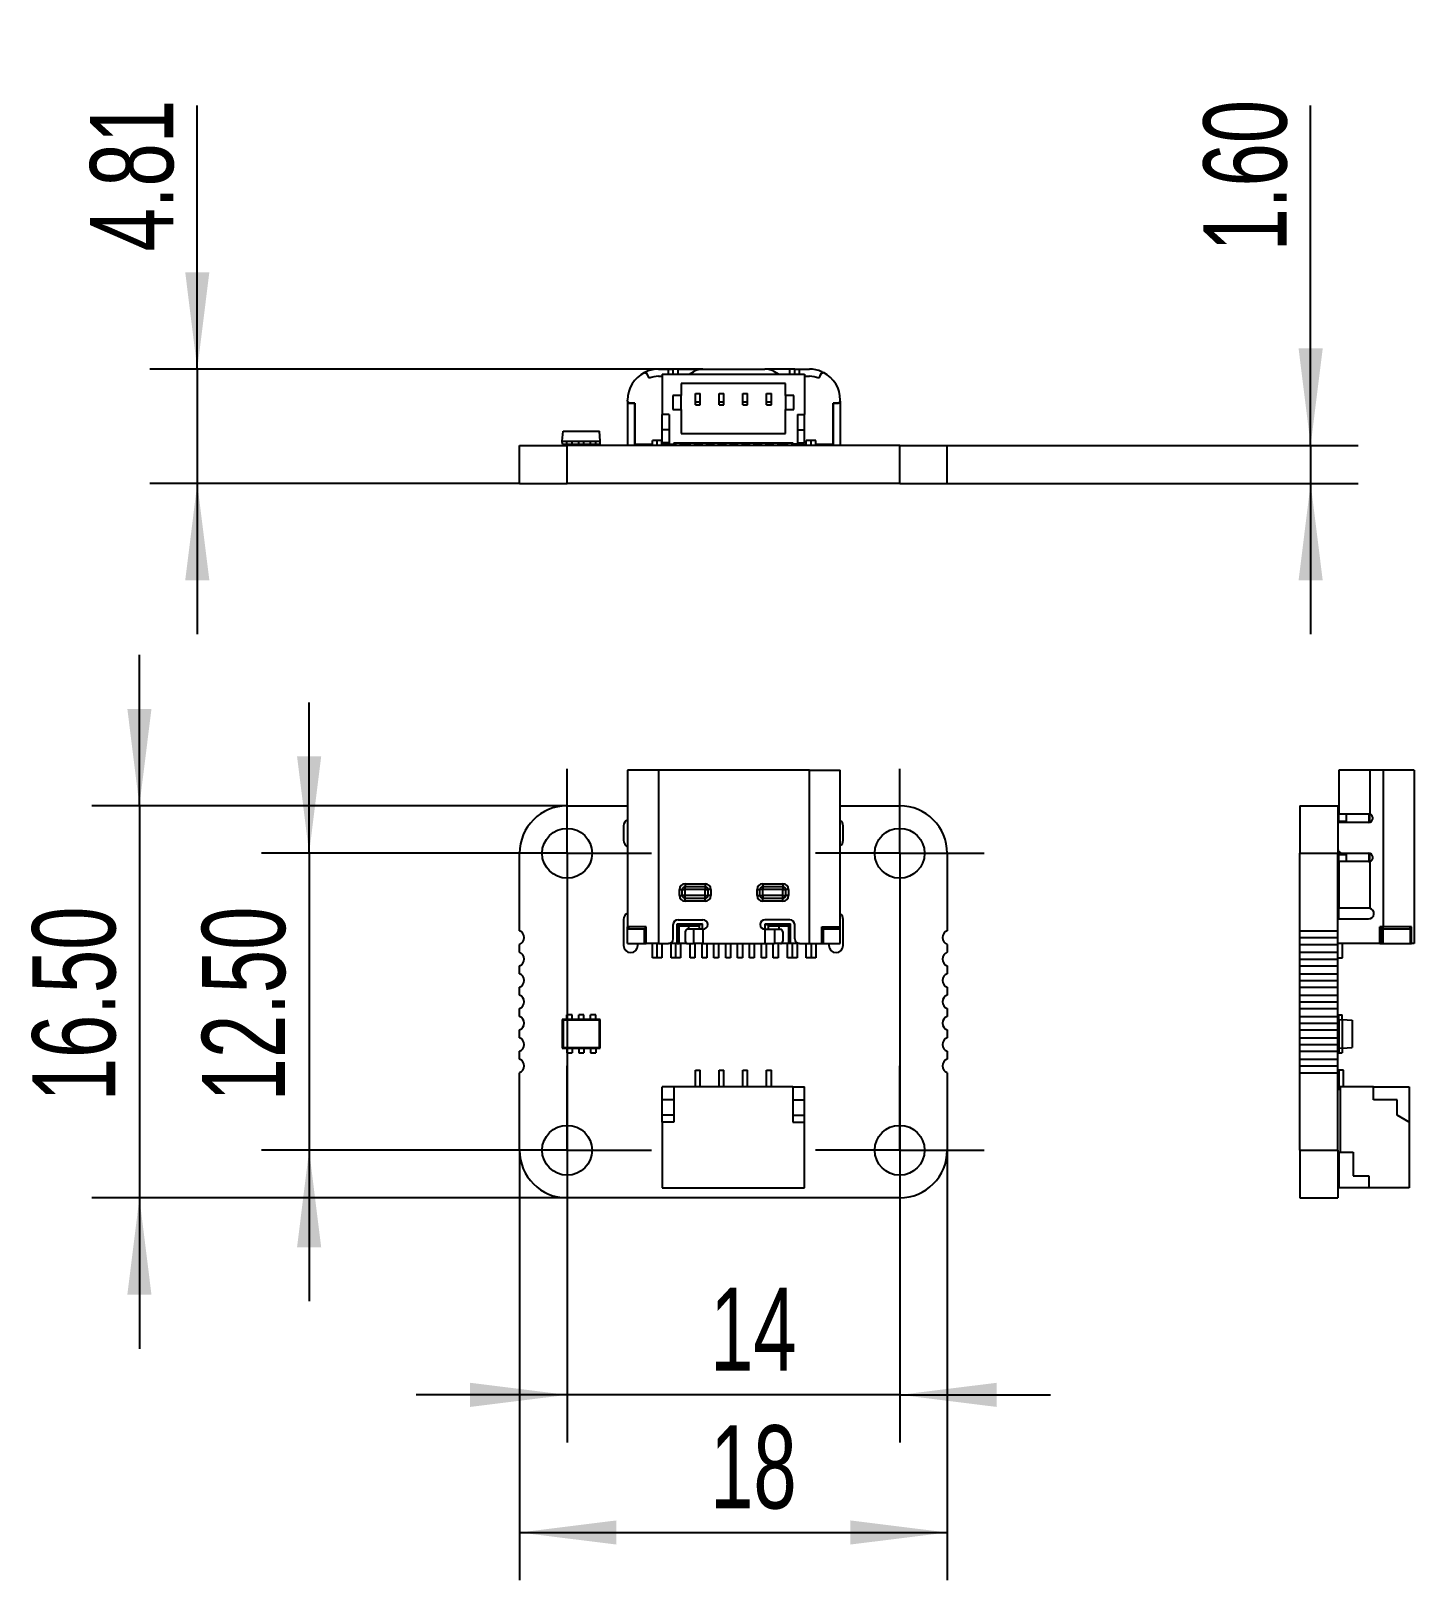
# Model space of a CAD drawing. Header units: millimetres. Extents: x 58.8 to 117, y 97.9 to 163.1.
import ezdxf

# ---------------------------------------------------------------- set-up
doc = ezdxf.new("R2010")
doc.units = ezdxf.units.MM
doc.layers.add('图框', color=7, linetype='Continuous')
doc.styles.add('SLDTEXTSTYLE0', font='TXT', dxfattribs={"width": 0.7})
doc.dimstyles.new('SLDDIMSTYLE0', dxfattribs={"dimtxt": 3.5, "dimasz": 4.08, "dimexe": 0, "dimexo": 0.0625, "dimgap": 0.875, "dimtad": 2, "dimrnd": 1e-09, "dimzin": 12, "dimdsep": 46, "dimtxsty": 'SLDTEXTSTYLE0', "dimsah": 1, "dimcen": 0.09, "dimadec": 0, "dimazin": 3, "dimtfac": 1, "dimtmove": 0, "dimatfit": 0, "dimfxl": 1, "dimfrac": 2, "dimtolj": 1, "dimtzin": 12, "dimarcsym": 0})
doc.dimstyles.new('SLDDIMSTYLE1', dxfattribs={"dimtxt": 3.5, "dimasz": 4.08, "dimexe": 0, "dimexo": 0.0625, "dimgap": 0.875, "dimtad": 2, "dimrnd": 1e-09, "dimzin": 4, "dimdsep": 46, "dimtxsty": 'SLDTEXTSTYLE0', "dimsah": 1, "dimcen": 0.09, "dimadec": 0, "dimazin": 1, "dimtfac": 1, "dimtmove": 0, "dimatfit": 0, "dimfxl": 1, "dimfrac": 2, "dimtolj": 1, "dimtzin": 12, "dimarcsym": 0})

# ---------------------------------------------------------------- blocks, each defined once
blk = doc.blocks.new('_D')
at = {"layer": '图框'}
for p, q in [((81.37, 124.972), (81.37, 103.728)), ((95.37, 124.972), (95.37, 103.728)), ((81.37, 105.728), (75.02, 105.728)), ((95.37, 105.728), (81.37, 105.728)), ((95.37, 105.728), (101.72, 105.728))]:
    blk.add_line(p, q, dxfattribs=at)
for points in [[(81.37, 105.728), (77.29, 106.236), (77.29, 105.22)], [(95.37, 105.728), (99.45, 105.22), (99.45, 106.236)]]:
    blk.add_solid(points, dxfattribs=at)
at = {"layer": '图框', "insert": (87.388, 110.24), "char_height": 3.5, "attachment_point": 1, "style": 'SLDTEXTSTYLE0'}
blk.add_mtext('14', dxfattribs=at)
blk = doc.blocks.new('_D_1')
at = {"layer": '图框'}
for p, q in [((79.37, 116.022), (79.37, 97.935)), ((97.37, 116.022), (97.37, 97.935)), ((79.37, 99.935), (97.37, 99.935))]:
    blk.add_line(p, q, dxfattribs=at)
for points in [[(79.37, 99.935), (83.45, 99.427), (83.45, 100.443)], [(97.37, 99.935), (93.29, 100.443), (93.29, 99.427)]]:
    blk.add_solid(points, dxfattribs=at)
at = {"layer": '图框', "insert": (87.39, 104.446), "char_height": 3.5, "attachment_point": 1, "style": 'SLDTEXTSTYLE0'}
blk.add_mtext('18', dxfattribs=at)
blk = doc.blocks.new('_D_2')
at = {"layer": '图框'}
for p, q in [((70.513, 128.522), (70.513, 134.872)), ((77.82, 128.522), (68.513, 128.522)), ((70.513, 128.522), (70.513, 116.022)), ((77.82, 116.022), (68.513, 116.022)), ((70.513, 116.022), (70.513, 109.672))]:
    blk.add_line(p, q, dxfattribs=at)
for points in [[(70.513, 128.522), (71.021, 132.602), (70.005, 132.602)], [(70.513, 116.022), (70.005, 111.942), (71.021, 111.942)]]:
    blk.add_solid(points, dxfattribs=at)
at = {"layer": '图框', "insert": (66.001, 118.081), "char_height": 3.5, "attachment_point": 1, "rotation": 90, "style": 'SLDTEXTSTYLE0'}
blk.add_mtext('12.50', dxfattribs=at)
blk = doc.blocks.new('_D_3')
at = {"layer": '图框'}
for p, q in [((63.37, 130.522), (63.37, 136.872)), ((81.37, 130.522), (61.37, 130.522)), ((63.37, 130.522), (63.37, 114.022)), ((81.37, 114.022), (61.37, 114.022)), ((63.37, 114.022), (63.37, 107.672))]:
    blk.add_line(p, q, dxfattribs=at)
for points in [[(63.37, 130.522), (63.878, 134.602), (62.862, 134.602)], [(63.37, 114.022), (62.862, 109.942), (63.878, 109.942)]]:
    blk.add_solid(points, dxfattribs=at)
at = {"layer": '图框', "insert": (58.858, 118.083), "char_height": 3.5, "attachment_point": 1, "rotation": 90, "style": 'SLDTEXTSTYLE0'}
blk.add_mtext('16.50', dxfattribs=at)
blk = doc.blocks.new('SW_CENTERMARKSYMBOL_0')
at = {"layer": '图框', "color": 0}
for p, q in [((0, 2.5), (0, 3.55)), ((0, 0), (0, 2.5)), ((-2.5, 0), (-3.55, 0)), ((0, 0), (-2.5, 0)), ((0, 0), (0, -2.5)), ((0, 0), (2.5, 0)), ((2.5, 0), (3.55, 0)), ((0, -2.5), (0, -3.55))]:
    blk.add_line(p, q, dxfattribs=at)
blk = doc.blocks.new('SW_CENTERMARKSYMBOL_1')
at = {"layer": '图框', "color": 0}
for p, q in [((0, 2.5), (0, 3.55)), ((0, 0), (0, 2.5)), ((-2.5, 0), (-3.55, 0)), ((0, 0), (-2.5, 0)), ((0, 0), (0, -2.5)), ((0, 0), (2.5, 0)), ((2.5, 0), (3.55, 0)), ((0, -2.5), (0, -3.55))]:
    blk.add_line(p, q, dxfattribs=at)
blk = doc.blocks.new('SW_CENTERMARKSYMBOL_2')
at = {"layer": '图框', "color": 0}
for p, q in [((0, 2.5), (0, 3.55)), ((0, 0), (0, 2.5)), ((-2.5, 0), (-3.55, 0)), ((0, 0), (-2.5, 0)), ((0, 0), (0, -2.5)), ((0, 0), (2.5, 0)), ((2.5, 0), (3.55, 0)), ((0, -2.5), (0, -3.55))]:
    blk.add_line(p, q, dxfattribs=at)
blk = doc.blocks.new('SW_CENTERMARKSYMBOL_3')
at = {"layer": '图框', "color": 0}
for p, q in [((0, 2.5), (0, 3.55)), ((0, 0), (0, 2.5)), ((-2.5, 0), (-3.55, 0)), ((0, 0), (-2.5, 0)), ((0, 0), (0, -2.5)), ((0, 0), (2.5, 0)), ((2.5, 0), (3.55, 0)), ((0, -2.5), (0, -3.55))]:
    blk.add_line(p, q, dxfattribs=at)
blk = doc.blocks.new('_D_4')
at = {"layer": '图框'}
for p, q in [((112.668, 145.691), (112.668, 159.991)), ((97.37, 145.691), (114.668, 145.691)), ((112.668, 145.691), (112.668, 144.091)), ((97.37, 144.091), (114.668, 144.091)), ((112.668, 144.091), (112.668, 137.741))]:
    blk.add_line(p, q, dxfattribs=at)
for points in [[(112.668, 145.691), (113.176, 149.771), (112.16, 149.771)], [(112.668, 144.091), (112.16, 140.011), (113.176, 140.011)]]:
    blk.add_solid(points, dxfattribs=at)
at = {"layer": '图框', "insert": (108.156, 153.856), "char_height": 3.5, "attachment_point": 1, "rotation": 90, "style": 'SLDTEXTSTYLE0'}
blk.add_mtext('1.60', dxfattribs=at)
blk = doc.blocks.new('_D_5')
at = {"layer": '图框'}
for p, q in [((65.806, 148.901), (65.806, 159.991)), ((87.09, 148.901), (63.806, 148.901)), ((65.806, 148.901), (65.806, 144.091)), ((79.37, 144.091), (63.806, 144.091)), ((65.806, 144.091), (65.806, 137.741))]:
    blk.add_line(p, q, dxfattribs=at)
for points in [[(65.806, 148.901), (66.314, 152.981), (65.298, 152.981)], [(65.806, 144.091), (65.298, 140.011), (66.314, 140.011)]]:
    blk.add_solid(points, dxfattribs=at)
at = {"layer": '图框', "insert": (61.295, 153.856), "char_height": 3.5, "attachment_point": 1, "rotation": 90, "style": 'SLDTEXTSTYLE0'}
blk.add_mtext('4.81', dxfattribs=at)

msp = doc.modelspace()

# ---------------------------------------------------------------- linework, layer by layer
at = {"color": 7, "linetype": 'Continuous', "lineweight": 25}
for p, q in [((84.7, 148.793), (84.628, 148.759)), ((84.628, 148.759), (84.732, 148.72)), ((84.82, 148.518), (84.7, 148.793)), ((84.82, 148.518), (84.732, 148.72)), ((85.22, 148.901), (85.64, 148.901)), ((85.37, 148.696), (91.37, 148.696)), ((85.37, 148.696), (85.37, 146.996)), ((85.64, 148.901), (85.84, 148.901)), ((85.84, 148.696), (85.84, 148.901)), ((86.04, 148.901), (85.84, 148.901)), ((86.04, 148.901), (87.09, 148.901)), ((86.521, 148.696), (86.69, 148.794)), ((87.09, 148.901), (89.7, 148.901)), ((90.75, 148.901), (89.7, 148.901)), ((90.269, 148.696), (90.1, 148.794)), ((90.95, 148.901), (90.75, 148.901)), ((90.95, 148.696), (90.95, 148.901)), ((90.95, 148.901), (91.15, 148.901)), ((91.15, 148.901), (91.57, 148.901)), ((91.37, 148.696), (91.37, 146.996)), ((92.09, 148.793), (91.97, 148.518)), ((92.058, 148.72), (91.97, 148.518)), ((92.058, 148.72), (92.162, 148.759)), ((92.09, 148.793), (92.162, 148.759)), ((85.22, 148.601), (85.37, 148.601)), ((90.57, 148.296), (86.17, 148.296)), ((86.17, 148.296), (86.17, 147.796)), ((90.57, 147.796), (90.57, 148.296)), ((91.37, 148.601), (91.57, 148.601)), ((83.92, 147.546), (83.92, 147.601)), ((83.92, 147.546), (83.92, 147.466)), ((84, 147.466), (83.92, 147.546)), ((83.92, 147.466), (84.22, 147.466)), ((83.92, 147.466), (83.92, 145.691)), ((84.22, 147.466), (84, 147.466)), ((84.22, 145.691), (84.22, 147.466)), ((84.22, 147.466), (84.22, 145.741)), ((86.17, 147.796), (85.82, 147.796)), ((85.82, 147.796), (85.82, 147.196)), ((86.17, 147.196), (86.17, 147.796)), ((86.77, 147.526), (86.77, 147.876)), ((86.77, 147.876), (86.97, 147.876)), ((86.77, 147.526), (86.97, 147.526)), ((86.77, 147.396), (86.77, 147.526)), ((86.77, 147.396), (86.97, 147.396)), ((86.97, 147.526), (86.97, 147.876)), ((86.97, 147.396), (86.97, 147.526)), ((87.77, 147.876), (87.97, 147.876)), ((87.77, 147.526), (87.77, 147.876)), ((87.77, 147.526), (87.97, 147.526)), ((87.77, 147.396), (87.77, 147.526)), ((87.77, 147.396), (87.97, 147.396)), ((87.97, 147.526), (87.97, 147.876)), ((87.97, 147.396), (87.97, 147.526)), ((88.77, 147.876), (88.97, 147.876)), ((88.77, 147.526), (88.77, 147.876)), ((88.77, 147.396), (88.77, 147.526)), ((88.77, 147.526), (88.97, 147.526)), ((88.77, 147.396), (88.97, 147.396)), ((88.97, 147.526), (88.97, 147.876)), ((88.97, 147.396), (88.97, 147.526)), ((89.77, 147.526), (89.77, 147.876)), ((89.77, 147.876), (89.97, 147.876)), ((89.77, 147.396), (89.77, 147.526)), ((89.77, 147.526), (89.97, 147.526)), ((89.77, 147.396), (89.97, 147.396)), ((89.97, 147.526), (89.97, 147.876)), ((89.97, 147.396), (89.97, 147.526)), ((90.92, 147.796), (90.57, 147.796)), ((90.57, 147.796), (90.57, 147.196)), ((90.92, 147.196), (90.92, 147.796)), ((92.87, 147.466), (92.57, 147.466)), ((92.57, 147.466), (92.57, 145.691)), ((92.57, 147.466), (92.79, 147.466)), ((92.57, 145.741), (92.57, 147.466)), ((92.79, 147.466), (92.87, 147.546)), ((92.87, 147.546), (92.87, 147.601)), ((92.87, 147.546), (92.87, 147.466)), ((92.87, 147.466), (92.87, 145.691)), ((85.67, 146.996), (85.37, 146.996)), ((85.37, 146.346), (85.37, 146.996)), ((85.67, 146.996), (85.67, 145.746)), ((85.82, 147.196), (86.17, 147.196)), ((86.17, 147.196), (86.17, 146.196)), ((90.57, 147.196), (90.92, 147.196)), ((90.57, 146.196), (90.57, 147.196)), ((91.07, 146.996), (91.37, 146.996)), ((91.07, 146.996), (91.07, 145.746)), ((91.37, 146.346), (91.37, 146.996)), ((81.17, 145.871), (81.199, 146.291)), ((81.199, 146.291), (82.741, 146.291)), ((82.77, 145.871), (82.741, 146.291)), ((85.67, 146.346), (85.37, 146.346)), ((85.37, 145.796), (85.37, 146.346)), ((86.17, 146.196), (90.57, 146.196)), ((91.07, 146.346), (91.37, 146.346)), ((91.37, 145.796), (91.37, 146.346)), ((79.37, 144.091), (79.37, 145.691)), ((79.37, 145.691), (81.37, 145.691)), ((81.17, 145.871), (81.36, 145.871)), ((81.179, 145.741), (81.17, 145.871)), ((81.179, 145.741), (81.36, 145.741)), ((81.36, 145.871), (81.58, 145.871)), ((81.36, 145.741), (81.36, 145.871)), ((81.36, 145.741), (81.58, 145.741)), ((81.37, 144.091), (81.37, 145.691)), ((95.37, 145.691), (81.37, 145.691)), ((81.58, 145.741), (81.58, 145.871)), ((81.58, 145.871), (81.86, 145.871)), ((81.58, 145.741), (81.86, 145.741)), ((81.86, 145.871), (82.08, 145.871)), ((81.86, 145.741), (81.86, 145.871)), ((81.86, 145.741), (82.08, 145.741)), ((82.08, 145.741), (82.08, 145.871)), ((82.08, 145.871), (82.36, 145.871)), ((82.08, 145.741), (82.36, 145.741)), ((82.36, 145.871), (82.58, 145.871)), ((82.36, 145.741), (82.36, 145.871)), ((82.36, 145.741), (82.58, 145.741)), ((82.58, 145.741), (82.58, 145.871)), ((82.58, 145.871), (82.77, 145.871)), ((82.58, 145.741), (82.761, 145.741)), ((82.761, 145.741), (82.77, 145.871)), ((84.22, 145.741), (84.96, 145.741)), ((84.96, 145.691), (84.96, 145.891)), ((85.16, 145.891), (84.96, 145.891)), ((85.16, 145.691), (85.16, 145.891)), ((85.36, 145.891), (85.16, 145.891)), ((85.36, 145.691), (85.36, 145.891)), ((85.36, 145.741), (85.75, 145.741)), ((85.67, 145.796), (85.37, 145.796)), ((85.67, 145.746), (85.87, 145.746)), ((85.75, 145.691), (85.75, 145.746)), ((85.87, 145.796), (90.87, 145.796)), ((85.87, 145.796), (85.87, 145.746)), ((86.15, 145.691), (86.15, 145.796)), ((86.15, 145.741), (86.55, 145.741)), ((86.55, 145.691), (86.55, 145.796)), ((86.75, 145.691), (86.75, 145.796)), ((86.75, 145.741), (86.77, 145.741)), ((86.77, 145.736), (86.77, 145.796)), ((86.77, 145.736), (86.97, 145.736)), ((86.97, 145.736), (86.97, 145.796)), ((86.97, 145.741), (87.05, 145.741)), ((87.05, 145.691), (87.05, 145.796)), ((87.25, 145.691), (87.25, 145.796)), ((87.25, 145.741), (87.55, 145.741)), ((87.55, 145.691), (87.55, 145.796)), ((87.75, 145.691), (87.75, 145.796)), ((87.75, 145.741), (87.77, 145.741)), ((87.77, 145.736), (87.77, 145.796)), ((87.77, 145.736), (87.97, 145.736)), ((87.97, 145.736), (87.97, 145.796)), ((87.97, 145.741), (88.05, 145.741)), ((88.05, 145.691), (88.05, 145.796)), ((88.25, 145.691), (88.25, 145.796)), ((88.25, 145.741), (88.55, 145.741)), ((88.55, 145.691), (88.55, 145.796)), ((88.75, 145.691), (88.75, 145.796)), ((88.75, 145.741), (88.77, 145.741)), ((88.77, 145.736), (88.77, 145.796)), ((88.77, 145.736), (88.97, 145.736)), ((88.97, 145.736), (88.97, 145.796)), ((88.97, 145.741), (89.05, 145.741)), ((89.05, 145.691), (89.05, 145.796)), ((89.25, 145.691), (89.25, 145.796)), ((89.25, 145.741), (89.55, 145.741)), ((89.55, 145.691), (89.55, 145.796)), ((89.75, 145.691), (89.75, 145.796)), ((89.75, 145.741), (89.77, 145.741)), ((89.77, 145.736), (89.77, 145.796)), ((89.77, 145.736), (89.97, 145.736)), ((89.97, 145.736), (89.97, 145.796)), ((89.97, 145.741), (90.05, 145.741)), ((90.05, 145.691), (90.05, 145.796)), ((90.25, 145.691), (90.25, 145.796)), ((90.25, 145.741), (90.65, 145.741)), ((90.65, 145.691), (90.65, 145.796)), ((90.87, 145.796), (90.87, 145.746)), ((91.07, 145.746), (90.87, 145.746)), ((91.05, 145.691), (91.05, 145.746)), ((91.05, 145.741), (91.44, 145.741)), ((91.07, 145.796), (91.37, 145.796)), ((91.64, 145.891), (91.44, 145.891)), ((91.44, 145.691), (91.44, 145.891)), ((91.64, 145.691), (91.64, 145.891)), ((91.84, 145.891), (91.64, 145.891)), ((91.84, 145.691), (91.84, 145.891)), ((91.84, 145.741), (92.57, 145.741)), ((95.37, 144.091), (95.37, 145.691)), ((95.37, 145.691), (97.37, 145.691)), ((97.37, 144.091), (97.37, 145.691)), ((79.37, 144.091), (81.37, 144.091)), ((95.37, 144.091), (81.37, 144.091)), ((95.37, 144.091), (97.37, 144.091)), ((83.92, 132.022), (83.92, 125.422)), ((85.22, 132.022), (83.92, 132.022)), ((85.22, 132.022), (85.22, 124.722)), ((91.57, 132.022), (85.22, 132.022)), ((91.57, 124.722), (91.57, 132.022)), ((91.57, 132.022), (92.87, 132.022)), ((92.87, 125.422), (92.87, 132.022)), ((113.859, 132.022), (113.859, 130.172)), ((115.159, 132.022), (113.859, 132.022)), ((115.159, 132.022), (115.159, 130.164)), ((115.719, 132.022), (115.159, 132.022)), ((115.719, 132.022), (115.719, 125.422)), ((117.019, 132.022), (115.719, 132.022)), ((117.019, 132.022), (117.019, 124.722)), ((81.37, 130.522), (83.92, 130.522)), ((92.87, 130.522), (95.37, 130.522)), ((112.209, 130.522), (113.809, 130.522)), ((112.209, 130.522), (112.209, 128.522)), ((113.809, 130.522), (113.809, 128.522)), ((115.109, 129.822), (113.809, 129.822)), ((115.109, 130.172), (113.859, 130.172)), ((113.859, 129.872), (113.859, 130.172)), ((113.859, 129.872), (114.159, 129.872)), ((113.859, 129.872), (113.859, 129.822)), ((114.159, 130.172), (114.159, 129.872)), ((114.159, 129.872), (114.159, 129.822)), ((115.134, 129.823), (115.134, 130.17)), ((115.139, 130.169), (115.139, 129.824)), ((83.75, 129.672), (83.75, 129.072)), ((92.99, 129.072), (92.99, 129.672)), ((79.37, 125.255), (79.37, 128.522)), ((97.37, 128.522), (97.37, 125.255)), ((112.209, 128.522), (113.809, 128.522)), ((112.209, 125.255), (112.209, 128.522)), ((113.809, 125.255), (113.809, 128.522)), ((113.859, 128.589), (113.859, 128.472)), ((113.859, 128.472), (114.159, 128.472)), ((113.859, 128.172), (113.859, 128.472)), ((114.009, 128.522), (115.109, 128.522)), ((114.159, 128.522), (114.159, 128.472)), ((114.159, 128.472), (114.159, 128.172)), ((115.134, 128.174), (115.134, 128.52)), ((115.139, 128.519), (115.139, 128.174)), ((113.859, 128.172), (113.859, 126.212)), ((115.109, 128.172), (113.859, 128.172)), ((115.159, 128.179), (115.159, 126.206)), ((86.34, 127.242), (87.18, 127.242)), ((86.34, 127.242), (86.34, 127.122)), ((87.18, 127.242), (87.18, 127.122)), ((89.61, 127.242), (90.45, 127.242)), ((89.61, 127.242), (89.61, 127.122)), ((90.45, 127.242), (90.45, 127.122)), ((86.1, 126.742), (86.1, 127.002)), ((86.1, 127.002), (86.22, 127.002)), ((86.1, 126.742), (86.22, 126.742)), ((86.22, 126.742), (86.22, 127.002)), ((86.22, 127.002), (86.34, 127.002)), ((86.34, 126.742), (86.22, 126.742)), ((86.34, 127.122), (87.18, 127.122)), ((86.34, 127.002), (86.34, 127.122)), ((87.18, 127.002), (86.34, 127.002)), ((86.34, 126.742), (86.34, 127.002)), ((86.34, 126.622), (86.34, 126.742)), ((87.18, 126.742), (86.34, 126.742)), ((86.34, 126.502), (86.34, 126.622)), ((87.18, 126.622), (86.34, 126.622)), ((87.18, 126.502), (86.34, 126.502)), ((87.18, 127.122), (87.18, 127.002)), ((87.18, 126.742), (87.18, 127.002)), ((87.18, 127.002), (87.3, 127.002)), ((87.18, 126.742), (87.3, 126.742)), ((87.18, 126.622), (87.18, 126.742)), ((87.18, 126.502), (87.18, 126.622)), ((87.42, 127.002), (87.3, 127.002)), ((87.3, 127.002), (87.3, 126.742)), ((87.42, 126.742), (87.3, 126.742)), ((87.42, 127.002), (87.42, 126.742)), ((89.37, 126.742), (89.37, 127.002)), ((89.37, 127.002), (89.49, 127.002)), ((89.37, 126.742), (89.49, 126.742)), ((89.49, 126.742), (89.49, 127.002)), ((89.61, 127.002), (89.49, 127.002)), ((89.49, 126.742), (89.61, 126.742)), ((89.61, 127.122), (90.45, 127.122)), ((89.61, 127.122), (89.61, 127.002)), ((90.45, 127.002), (89.61, 127.002)), ((89.61, 126.742), (89.61, 127.002)), ((89.61, 126.742), (89.61, 126.622)), ((90.45, 126.742), (89.61, 126.742)), ((89.61, 126.502), (89.61, 126.622)), ((90.45, 126.622), (89.61, 126.622)), ((90.45, 126.502), (89.61, 126.502)), ((90.45, 127.122), (90.45, 127.002)), ((90.45, 127.002), (90.57, 127.002)), ((90.45, 126.742), (90.45, 127.002)), ((90.45, 126.622), (90.45, 126.742)), ((90.45, 126.742), (90.57, 126.742)), ((90.45, 126.502), (90.45, 126.622)), ((90.57, 127.002), (90.57, 126.742)), ((90.69, 127.002), (90.57, 127.002)), ((90.69, 126.742), (90.57, 126.742)), ((90.69, 127.002), (90.69, 126.742)), ((113.859, 126.022), (113.809, 126.022)), ((113.859, 125.762), (113.859, 126.212)), ((114.328, 126.212), (113.859, 126.212)), ((115.109, 126.212), (114.328, 126.212)), ((83.75, 125.742), (83.75, 124.642)), ((84.7, 125.422), (83.92, 125.422)), ((83.92, 125.342), (83.92, 125.422)), ((83.92, 125.342), (84, 125.422)), ((83.92, 125.342), (84.628, 125.342)), ((83.92, 124.722), (83.92, 125.342)), ((84.628, 124.722), (84.628, 125.342)), ((84.7, 124.722), (84.7, 125.422)), ((85.84, 124.922), (85.84, 125.522)), ((86.01, 125.552), (86.09, 125.472)), ((86.01, 125.552), (87.075, 125.552)), ((86.01, 124.722), (86.01, 125.552)), ((86.04, 125.722), (87.09, 125.722)), ((86.09, 125.472), (86.915, 125.472)), ((86.09, 124.722), (86.09, 125.472)), ((86.344, 125.222), (86.344, 124.822)), ((86.69, 125.322), (86.43, 125.322)), ((86.495, 125.322), (86.495, 125.472)), ((86.69, 125.322), (86.69, 124.722)), ((87.09, 125.322), (86.69, 125.322)), ((86.938, 125.495), (86.915, 125.472)), ((87.075, 125.552), (86.938, 125.495)), ((86.938, 125.322), (86.938, 125.495)), ((87.075, 125.322), (87.075, 125.552)), ((87.09, 125.322), (87.09, 124.722)), ((90.75, 125.722), (89.7, 125.722)), ((89.7, 125.322), (89.7, 124.722)), ((89.7, 125.322), (90.1, 125.322)), ((89.715, 125.552), (89.852, 125.495)), ((89.715, 125.552), (90.78, 125.552)), ((89.715, 125.322), (89.715, 125.552)), ((89.852, 125.495), (89.875, 125.472)), ((89.852, 125.322), (89.852, 125.495)), ((89.875, 125.472), (90.7, 125.472)), ((90.1, 125.322), (90.1, 124.722)), ((90.1, 125.322), (90.36, 125.322)), ((90.295, 125.322), (90.295, 125.472)), ((90.446, 125.222), (90.446, 124.822)), ((90.78, 125.552), (90.7, 125.472)), ((90.7, 124.722), (90.7, 125.472)), ((90.78, 124.722), (90.78, 125.552)), ((90.95, 124.922), (90.95, 125.522)), ((92.09, 125.422), (92.87, 125.422)), ((92.09, 124.722), (92.09, 125.422)), ((92.162, 124.722), (92.162, 125.342)), ((92.162, 125.342), (92.87, 125.342)), ((92.79, 125.422), (92.87, 125.342)), ((92.87, 125.342), (92.87, 125.422)), ((92.87, 124.722), (92.87, 125.342)), ((92.99, 124.642), (92.99, 125.742)), ((112.209, 125.255), (113.809, 125.255)), ((112.209, 124.972), (112.209, 125.255)), ((113.809, 125.762), (115.109, 125.762)), ((113.809, 124.972), (113.809, 125.255)), ((115.719, 125.422), (115.584, 125.422)), ((115.584, 124.722), (115.584, 125.422)), ((115.664, 125.342), (115.584, 125.422)), ((115.664, 125.342), (115.719, 125.342)), ((115.664, 124.722), (115.664, 125.342)), ((116.91, 125.422), (115.719, 125.422)), ((115.719, 125.342), (115.719, 125.422)), ((115.719, 124.722), (115.719, 125.342)), ((115.719, 125.342), (116.876, 125.342)), ((116.876, 124.722), (116.876, 125.342)), ((116.91, 124.722), (116.91, 125.422)), ((79.37, 124.355), (79.37, 124.689)), ((83.92, 124.722), (84.628, 124.722)), ((84.35, 124.642), (84.35, 124.722)), ((84.628, 124.722), (84.7, 124.722)), ((85.22, 124.722), (84.7, 124.722)), ((84.96, 124.122), (84.96, 124.722)), ((85.22, 124.722), (85.64, 124.722)), ((85.36, 124.722), (85.36, 124.122)), ((86.01, 124.722), (85.64, 124.722)), ((85.75, 124.122), (85.75, 124.722)), ((86.01, 124.722), (86.09, 124.722)), ((86.43, 124.722), (86.09, 124.722)), ((86.15, 124.722), (86.15, 124.122)), ((86.43, 124.722), (86.69, 124.722)), ((86.55, 124.122), (86.55, 124.722)), ((87.09, 124.722), (86.69, 124.722)), ((86.75, 124.722), (86.75, 124.122)), ((87.05, 124.122), (87.05, 124.722)), ((87.09, 124.722), (89.7, 124.722)), ((87.25, 124.722), (87.25, 124.122)), ((87.55, 124.122), (87.55, 124.722)), ((87.75, 124.722), (87.75, 124.122)), ((88.05, 124.122), (88.05, 124.722)), ((88.25, 124.722), (88.25, 124.122)), ((88.55, 124.122), (88.55, 124.722)), ((88.75, 124.722), (88.75, 124.122)), ((89.05, 124.122), (89.05, 124.722)), ((89.25, 124.722), (89.25, 124.122)), ((89.55, 124.122), (89.55, 124.722)), ((89.7, 124.722), (90.1, 124.722)), ((89.75, 124.722), (89.75, 124.122)), ((90.05, 124.122), (90.05, 124.722)), ((90.36, 124.722), (90.1, 124.722)), ((90.25, 124.722), (90.25, 124.122)), ((90.7, 124.722), (90.36, 124.722)), ((90.65, 124.122), (90.65, 124.722)), ((90.78, 124.722), (90.7, 124.722)), ((91.15, 124.722), (90.78, 124.722)), ((91.05, 124.722), (91.05, 124.122)), ((91.15, 124.722), (91.57, 124.722)), ((91.44, 124.122), (91.44, 124.722)), ((91.57, 124.722), (92.09, 124.722)), ((91.84, 124.722), (91.84, 124.122)), ((92.09, 124.722), (92.162, 124.722)), ((92.162, 124.722), (92.87, 124.722)), ((92.39, 124.722), (92.39, 124.642)), ((97.37, 124.689), (97.37, 124.355)), ((112.209, 124.972), (113.809, 124.972)), ((112.209, 124.689), (112.209, 124.972)), ((112.209, 124.689), (113.809, 124.689)), ((112.209, 124.355), (112.209, 124.689)), ((113.809, 124.689), (113.809, 124.972)), ((115.584, 124.722), (113.809, 124.722)), ((113.809, 124.355), (113.809, 124.689)), ((114.009, 124.122), (114.009, 124.722)), ((115.584, 124.722), (115.664, 124.722)), ((115.664, 124.722), (115.719, 124.722)), ((115.719, 124.722), (116.876, 124.722)), ((116.876, 124.722), (116.91, 124.722)), ((117.019, 124.722), (116.91, 124.722)), ((85.16, 124.122), (84.96, 124.122)), ((85.36, 124.122), (85.16, 124.122)), ((85.95, 124.122), (85.75, 124.122)), ((86.15, 124.122), (85.95, 124.122)), ((86.75, 124.122), (86.55, 124.122)), ((87.25, 124.122), (87.05, 124.122)), ((87.75, 124.122), (87.55, 124.122)), ((88.25, 124.122), (88.05, 124.122)), ((88.75, 124.122), (88.55, 124.122)), ((89.25, 124.122), (89.05, 124.122)), ((89.75, 124.122), (89.55, 124.122)), ((90.25, 124.122), (90.05, 124.122)), ((90.85, 124.122), (90.65, 124.122)), ((91.05, 124.122), (90.85, 124.122)), ((91.64, 124.122), (91.44, 124.122)), ((91.84, 124.122), (91.64, 124.122)), ((112.209, 124.355), (113.809, 124.355)), ((112.209, 124.072), (112.209, 124.355)), ((112.209, 124.072), (113.809, 124.072)), ((112.209, 123.789), (112.209, 124.072)), ((113.809, 124.072), (113.809, 124.355)), ((113.809, 124.122), (114.009, 124.122)), ((113.809, 123.789), (113.809, 124.072)), ((79.37, 123.455), (79.37, 123.789)), ((97.37, 123.789), (97.37, 123.455)), ((112.209, 123.789), (113.809, 123.789)), ((112.209, 123.455), (112.209, 123.789)), ((112.209, 123.455), (113.809, 123.455)), ((112.209, 123.172), (112.209, 123.455)), ((113.809, 123.455), (113.809, 123.789)), ((113.809, 123.172), (113.809, 123.455)), ((79.37, 122.555), (79.37, 122.889)), ((97.37, 122.889), (97.37, 122.555)), ((112.209, 123.172), (113.809, 123.172)), ((112.209, 122.889), (112.209, 123.172)), ((112.209, 122.889), (113.809, 122.889)), ((112.209, 122.555), (112.209, 122.889)), ((113.809, 122.889), (113.809, 123.172)), ((113.809, 122.555), (113.809, 122.889)), ((79.37, 121.655), (79.37, 121.989)), ((97.37, 121.989), (97.37, 121.655)), ((112.209, 122.555), (113.809, 122.555)), ((112.209, 122.272), (112.209, 122.555)), ((112.209, 122.272), (113.809, 122.272)), ((112.209, 121.989), (112.209, 122.272)), ((112.209, 121.989), (113.809, 121.989)), ((112.209, 121.655), (112.209, 121.989)), ((113.809, 122.272), (113.809, 122.555)), ((113.809, 121.989), (113.809, 122.272)), ((113.809, 121.655), (113.809, 121.989)), ((81.17, 121.522), (81.199, 121.492)), ((81.17, 121.522), (81.17, 120.322)), ((81.36, 121.522), (81.17, 121.522)), ((81.199, 121.492), (81.199, 120.351)), ((82.741, 121.492), (81.199, 121.492)), ((81.36, 121.522), (81.36, 121.722)), ((81.58, 121.722), (81.36, 121.722)), ((81.58, 121.522), (81.36, 121.522)), ((81.58, 121.522), (81.58, 121.722)), ((81.86, 121.522), (81.58, 121.522)), ((81.86, 121.522), (81.86, 121.722)), ((82.08, 121.722), (81.86, 121.722)), ((82.08, 121.522), (81.86, 121.522)), ((82.08, 121.522), (82.08, 121.722)), ((82.36, 121.522), (82.08, 121.522)), ((82.36, 121.522), (82.36, 121.722)), ((82.58, 121.722), (82.36, 121.722)), ((82.58, 121.522), (82.36, 121.522)), ((82.58, 121.522), (82.58, 121.722)), ((82.77, 121.522), (82.58, 121.522)), ((82.77, 121.522), (82.741, 121.492)), ((82.741, 120.351), (82.741, 121.492)), ((82.77, 120.322), (82.77, 121.522)), ((112.209, 121.655), (113.809, 121.655)), ((112.209, 121.372), (112.209, 121.655)), ((112.209, 121.372), (113.809, 121.372)), ((112.209, 121.089), (112.209, 121.372)), ((113.809, 121.372), (113.809, 121.655)), ((113.809, 121.089), (113.809, 121.372)), ((113.859, 121.722), (113.989, 121.722)), ((113.859, 121.513), (113.859, 121.722)), ((113.859, 121.513), (113.989, 121.522)), ((113.859, 121.513), (113.859, 120.331)), ((113.989, 121.522), (113.989, 121.722)), ((113.989, 121.522), (113.989, 120.322)), ((113.989, 121.522), (114.409, 121.492)), ((114.409, 121.492), (114.409, 120.351)), ((79.37, 120.755), (79.37, 121.089)), ((97.37, 121.089), (97.37, 120.755)), ((112.209, 121.089), (113.809, 121.089)), ((112.209, 120.755), (112.209, 121.089)), ((112.209, 120.755), (113.809, 120.755)), ((112.209, 120.472), (112.209, 120.755)), ((113.809, 120.755), (113.809, 121.089)), ((113.809, 120.472), (113.809, 120.755)), ((79.37, 119.855), (79.37, 120.189)), ((81.17, 120.322), (81.199, 120.351)), ((81.17, 120.322), (81.36, 120.322)), ((81.199, 120.351), (82.741, 120.351)), ((81.36, 120.322), (81.58, 120.322)), ((81.36, 120.322), (81.36, 120.122)), ((81.36, 120.122), (81.58, 120.122)), ((81.58, 120.322), (81.86, 120.322)), ((81.58, 120.322), (81.58, 120.122)), ((81.86, 120.322), (82.08, 120.322)), ((81.86, 120.322), (81.86, 120.122)), ((81.86, 120.122), (82.08, 120.122)), ((82.08, 120.322), (82.36, 120.322)), ((82.08, 120.322), (82.08, 120.122)), ((82.36, 120.322), (82.58, 120.322)), ((82.36, 120.322), (82.36, 120.122)), ((82.36, 120.122), (82.58, 120.122)), ((82.58, 120.322), (82.77, 120.322)), ((82.58, 120.322), (82.58, 120.122)), ((82.77, 120.322), (82.741, 120.351)), ((97.37, 120.189), (97.37, 119.855)), ((112.209, 120.472), (113.809, 120.472)), ((112.209, 120.189), (112.209, 120.472)), ((112.209, 120.189), (113.809, 120.189)), ((112.209, 119.855), (112.209, 120.189)), ((113.809, 120.189), (113.809, 120.472)), ((113.809, 119.855), (113.809, 120.189)), ((113.859, 120.331), (113.989, 120.322)), ((113.859, 120.331), (113.859, 120.122)), ((113.859, 120.122), (113.989, 120.122)), ((113.989, 120.322), (114.409, 120.351)), ((113.989, 120.322), (113.989, 120.122)), ((86.77, 119.397), (86.97, 119.397)), ((86.77, 118.697), (86.77, 119.397)), ((86.97, 118.697), (86.97, 119.397)), ((87.77, 118.697), (87.77, 119.397)), ((87.77, 119.397), (87.97, 119.397)), ((87.97, 118.697), (87.97, 119.397)), ((88.77, 118.697), (88.77, 119.397)), ((88.77, 119.397), (88.97, 119.397)), ((88.97, 118.697), (88.97, 119.397)), ((89.77, 118.697), (89.77, 119.397)), ((89.77, 119.397), (89.97, 119.397)), ((89.97, 118.697), (89.97, 119.397)), ((112.209, 119.855), (113.809, 119.855)), ((112.209, 119.572), (112.209, 119.855)), ((112.209, 119.572), (113.809, 119.572)), ((112.209, 119.289), (112.209, 119.572)), ((113.809, 119.572), (113.809, 119.855)), ((113.809, 119.289), (113.809, 119.572)), ((113.854, 119.397), (113.854, 118.597)), ((114.054, 119.397), (113.854, 119.397)), ((114.054, 118.697), (114.054, 119.397)), ((79.37, 116.022), (79.37, 119.289)), ((85.37, 118.147), (85.37, 118.697)), ((85.87, 118.697), (85.37, 118.697)), ((85.87, 118.697), (85.87, 117.208)), ((90.87, 118.697), (85.87, 118.697)), ((90.87, 118.697), (90.87, 117.208)), ((90.87, 118.697), (91.37, 118.697)), ((91.37, 118.147), (91.37, 118.697)), ((97.37, 119.289), (97.37, 116.022)), ((112.209, 119.289), (113.809, 119.289)), ((112.209, 116.022), (112.209, 119.289)), ((113.809, 116.022), (113.809, 119.289)), ((115.314, 118.697), (113.914, 118.697)), ((113.914, 118.697), (113.914, 115.947)), ((115.314, 118.147), (115.314, 118.697)), ((115.314, 118.697), (116.814, 118.697)), ((116.814, 118.697), (116.814, 117.208)), ((85.87, 118.147), (85.37, 118.147)), ((85.37, 117.497), (85.37, 118.147)), ((90.87, 118.147), (91.37, 118.147)), ((91.37, 117.497), (91.37, 118.147)), ((113.854, 118.597), (113.914, 118.597)), ((116.314, 118.147), (115.314, 118.147)), ((116.314, 117.497), (116.314, 118.147)), ((85.87, 117.497), (85.37, 117.497)), ((85.37, 117.208), (85.37, 117.497)), ((90.87, 117.497), (91.37, 117.497)), ((91.37, 117.208), (91.37, 117.497)), ((116.814, 117.208), (116.314, 117.497)), ((85.87, 117.208), (85.37, 117.208)), ((85.37, 117.208), (85.37, 114.447)), ((90.87, 117.208), (91.37, 117.208)), ((91.37, 114.447), (91.37, 117.208)), ((116.814, 117.208), (116.814, 114.447)), ((112.209, 116.022), (113.809, 116.022)), ((112.209, 116.022), (112.209, 114.022)), ((113.809, 116.022), (113.809, 114.022)), ((113.864, 115.947), (113.914, 115.947)), ((113.864, 114.447), (113.864, 115.947)), ((113.914, 115.947), (114.464, 115.947)), ((114.464, 115.947), (114.464, 114.947)), ((114.464, 114.947), (115.114, 114.947)), ((115.114, 114.947), (115.114, 114.447)), ((85.37, 114.447), (91.37, 114.447)), ((115.114, 114.447), (113.864, 114.447)), ((116.814, 114.447), (115.114, 114.447)), ((95.37, 114.022), (81.37, 114.022)), ((112.209, 114.022), (113.809, 114.022))]:
    msp.add_line(p, q, dxfattribs=at)
at = {"color": 8, "linetype": 'Continuous', "lineweight": 25}
for p, q in [((85.64, 148.696), (85.64, 148.901)), ((86.04, 148.696), (86.04, 148.901)), ((90.75, 148.696), (90.75, 148.901)), ((91.15, 148.696), (91.15, 148.901)), ((85.95, 145.691), (85.95, 145.796)), ((90.85, 145.691), (90.85, 145.796)), ((113.809, 125.772), (113.859, 125.772)), ((85.16, 124.122), (85.16, 124.722)), ((85.95, 124.122), (85.95, 124.722)), ((90.85, 124.722), (90.85, 124.122)), ((91.64, 124.722), (91.64, 124.122))]:
    msp.add_line(p, q, dxfattribs=at)
at = {"color": 7, "linetype": 'Continuous', "lineweight": 25}
for centre in [(81.37, 128.522), (95.37, 128.522), (81.37, 116.022), (95.37, 116.022)]:
    msp.add_circle(centre, 1.05, dxfattribs=at)
for centre, radius, start, end in [((85.22, 147.601), 1.3, 117.10463, 180), ((85.22, 147.601), 1.3, 90, 113.57818), ((87.09, 148.101), 0.8, 90, 120), ((89.7, 148.101), 0.8, 60, 90), ((91.57, 147.601), 1.3, 66.42182, 90), ((91.57, 147.601), 1.3, 0, 62.89537), ((85.22, 147.601), 1, 90, 113.57818), ((91.57, 147.601), 1, 66.42182, 90), ((81.37, 128.522), 2, 90, 180), ((95.37, 128.522), 2, 0, 90), ((84.05, 129.672), 0.3, 115.67929, 180), ((92.69, 129.672), 0.3, 0, 53.1301), ((115.109, 129.997), 0.175, 270, 73.39845), ((84.05, 129.072), 0.3, 180, 244.32071), ((92.69, 129.072), 0.3, 306.8699, 0), ((114.009, 128.722), 0.2, 180, 270), ((115.109, 128.347), 0.175, 286.60155, 90), ((86.34, 127.002), 0.24, 90, 180), ((87.18, 127.002), 0.24, 0, 90), ((89.61, 127.002), 0.24, 90, 180), ((90.45, 127.002), 0.24, 0, 90), ((86.34, 126.742), 0.24, 180, 270), ((86.34, 127.002), 0.12, 90, 180), ((86.34, 126.742), 0.12, 180, 270), ((87.18, 127.002), 0.12, 0, 90), ((87.18, 126.742), 0.24, 270, 0), ((87.18, 126.742), 0.12, 270, 0), ((89.61, 126.742), 0.24, 180, 270), ((89.61, 127.002), 0.12, 90, 180), ((89.61, 126.742), 0.12, 180, 270), ((90.45, 127.002), 0.12, 0, 90), ((90.45, 126.742), 0.24, 270, 0), ((90.45, 126.742), 0.12, 270, 0), ((84.05, 125.742), 0.3, 115.67929, 180), ((92.69, 125.742), 0.3, 0, 53.1301), ((115.109, 125.987), 0.225, 270, 77.16041), ((79.27, 124.972), 0.3, 0, 70.52878), ((86.04, 125.522), 0.2, 90, 180), ((86.437, 125.228), 0.094, 94.40195, 183.81126), ((87.09, 125.522), 0.2, 270, 90), ((89.7, 125.522), 0.2, 90, 180), ((89.7, 125.522), 0.2, 180, 270), ((90.353, 125.228), 0.094, 356.18874, 85.59805), ((90.75, 125.522), 0.2, 0, 90), ((97.47, 124.972), 0.3, 109.47122, 250.52878), ((79.27, 124.972), 0.3, 289.47122, 0), ((84.05, 124.642), 0.3, 180, 0), ((85.64, 124.922), 0.2, 270, 0), ((86.437, 124.815), 0.094, 176.18874, 265.59805), ((90.353, 124.815), 0.094, 274.40195, 3.81126), ((91.15, 124.922), 0.2, 180, 270), ((92.69, 124.642), 0.3, 180, 0), ((79.27, 124.072), 0.3, 0, 70.52878), ((79.27, 124.072), 0.3, 289.47122, 0), ((97.47, 124.072), 0.3, 109.47122, 250.52878), ((79.27, 123.172), 0.3, 0, 70.52878), ((97.47, 123.172), 0.3, 109.47122, 250.52878), ((79.27, 123.172), 0.3, 289.47122, 0), ((79.27, 122.272), 0.3, 0, 70.52878), ((79.27, 122.272), 0.3, 289.47122, 0), ((97.47, 122.272), 0.3, 109.47122, 250.52878), ((79.27, 121.372), 0.3, 0, 70.52878), ((79.27, 121.372), 0.3, 289.47122, 0), ((97.47, 121.372), 0.3, 109.47122, 250.52878), ((79.27, 120.472), 0.3, 0, 70.52878), ((97.47, 120.472), 0.3, 109.47122, 250.52878), ((79.27, 120.472), 0.3, 289.47122, 0), ((79.27, 119.572), 0.3, 0, 70.52878), ((79.27, 119.572), 0.3, 289.47122, 0), ((97.47, 119.572), 0.3, 109.47122, 250.52878), ((81.37, 116.022), 2, 180, 270), ((95.37, 116.022), 2, 270, 0)]:
    msp.add_arc(centre, radius, start, end, dxfattribs=at)
for points in [[(115.159, 130.164), (115.143, 130.169), (115.126, 130.172), (115.109, 130.172)], [(115.109, 128.172), (115.126, 128.172), (115.143, 128.174), (115.159, 128.179)], [(115.159, 126.206), (115.142, 126.21), (115.126, 126.212), (115.109, 126.212)], [(116.876, 125.342), (116.863, 125.37), (116.85, 125.397), (116.837, 125.422)]]:
    msp.add_open_spline(points, degree=3, dxfattribs=at)
for points, knots in [([(84.628, 125.342), (84.647, 125.357), (84.671, 125.376), (84.696, 125.394), (84.7, 125.398)], [0, 0, 0, 0, 0.820601, 1, 1, 1, 1]), ([(92.09, 125.397), (92.099, 125.391), (92.123, 125.373), (92.147, 125.354), (92.162, 125.342)], [0, 0, 0, 0, 0.351621, 1, 1, 1, 1])]:
    msp.add_open_spline(points, degree=3, knots=knots, dxfattribs=at)

# ---------------------------------------------------------------- block references
at = {"layer": '图框'}
for name, p in [('SW_CENTERMARKSYMBOL_1', (81.37, 128.522)), ('SW_CENTERMARKSYMBOL_0', (95.37, 128.522)), ('SW_CENTERMARKSYMBOL_3', (81.37, 116.022)), ('SW_CENTERMARKSYMBOL_2', (95.37, 116.022))]:
    msp.add_blockref(name, p, dxfattribs=at)

# ---------------------------------------------------------------- dimensions: what is measured, and where the dimension line sits
for base, p1, p2, dimstyle, picture, middle in [((65.806, 144.091), (87.09, 148.901), (79.37, 144.091), 'SLDDIMSTYLE0', '_D_5', (65.806, 156.924)), ((112.668, 144.091), (97.37, 145.691), (97.37, 144.091), 'SLDDIMSTYLE1', '_D_4', (112.668, 156.924)), ((63.37, 114.022), (81.37, 130.522), (81.37, 114.022), 'SLDDIMSTYLE1', '_D_3', (63.37, 121.918)), ((70.513, 116.022), (77.82, 128.522), (77.82, 116.022), 'SLDDIMSTYLE1', '_D_2', (70.513, 121.918))]:
    dim = msp.add_linear_dim(base=base, p1=p1, p2=p2, angle=90, dimstyle=dimstyle, dxfattribs=at)
    dim.commit()
    dim.dimension.update_dxf_attribs({"geometry": picture, "text_midpoint": middle, "dimtype": 160})
for base, p1, p2, picture, middle in [((81.37, 105.728), (95.37, 124.972), (81.37, 124.972), '_D', (88.924, 105.728)), ((97.37, 99.935), (79.37, 116.022), (97.37, 116.022), '_D_1', (88.924, 99.935))]:
    dim = msp.add_linear_dim(base=base, p1=p1, p2=p2, dimstyle='SLDDIMSTYLE0', dxfattribs=at)
    dim.commit()
    dim.dimension.update_dxf_attribs({"geometry": picture, "text_midpoint": middle, "dimtype": 160})

doc.saveas('drawing.dxf')
